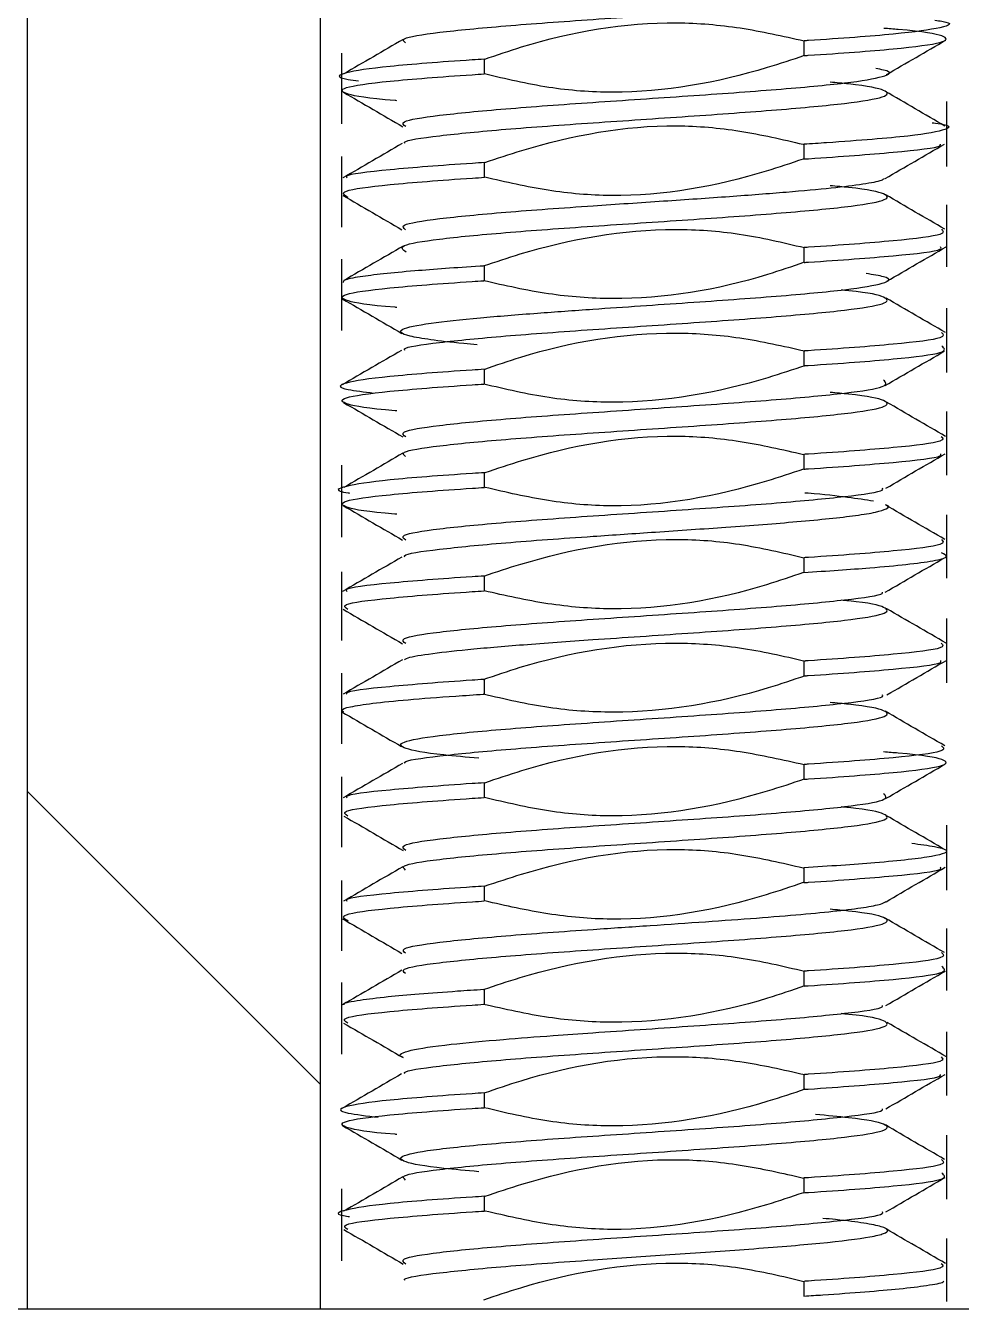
# Model space of a CAD drawing. Header units: millimetres. Extents: x -48 to 1187, y 2 to 839.
# Drawn here: x 116.396 to 118.206, y 366.019 to 368.503 of the extents above; entities that cross this region are included whole.
import ezdxf

# ---------------------------------------------------------------- set-up
doc = ezdxf.new("R2010")
doc.units = ezdxf.units.MM

# ---------------------------------------------------------------- blocks, each defined once
blk = doc.blocks.new('SW_HATCH_1')
at = {"color": 0, "linetype": 'Continuous', "lineweight": 18}
blk.add_line((-38.3283, -7.9644), (-38.8944, -7.3983), dxfattribs=at)

msp = doc.modelspace()

# ---------------------------------------------------------------- linework, layer by layer
at = {"color": 7, "linetype": 'Continuous', "lineweight": 25}
for p, q in [((116.399246, 366.019202), (116.399246, 374.419202)), ((116.965338, 374.409202), (116.965338, 366.019202)), ((117.902046, 368.444822), (117.902046, 368.473343)), ((117.006989, 368.449244), (117.006989, 368.313122)), ((117.282733, 368.437851), (117.282733, 368.40933)), ((118.177789, 368.230252), (118.177789, 368.356121)), ((117.902046, 368.244842), (117.902046, 368.273275)), ((117.006989, 368.24954), (117.006989, 368.113115)), ((117.282733, 368.237845), (117.282733, 368.209271)), ((118.177789, 368.036422), (118.177789, 368.156118)), ((117.902046, 368.044611), (117.902046, 368.073408)), ((117.006989, 368.050956), (117.006989, 367.913101)), ((117.282733, 368.037853), (117.282733, 368.00933)), ((118.177789, 367.8319), (118.177789, 367.956108)), ((117.902046, 367.844832), (117.902046, 367.873355)), ((117.282733, 367.837865), (117.282733, 367.809343)), ((118.177789, 367.632999), (118.177789, 367.756104)), ((117.902046, 367.644804), (117.902046, 367.673326)), ((117.006989, 367.652415), (117.006989, 367.513083)), ((117.282733, 367.637837), (117.282733, 367.609315)), ((118.177789, 367.433557), (118.177789, 367.556082)), ((117.902046, 367.444823), (117.902046, 367.473348)), ((117.006989, 367.446262), (117.006989, 367.313079)), ((117.282733, 367.43796), (117.282733, 367.409287)), ((118.177789, 367.231472), (118.177789, 367.356062)), ((117.902046, 367.24481), (117.902046, 367.273422)), ((117.006989, 367.250154), (117.006989, 367.113078)), ((117.282733, 367.237854), (117.282733, 367.209375)), ((117.902046, 367.04482), (117.902046, 367.073341)), ((117.006989, 367.049713), (117.006989, 366.913077)), ((117.282733, 367.037848), (117.282733, 367.009327)), ((118.177789, 366.830312), (118.177789, 366.956029)), ((117.902046, 366.844846), (117.902046, 366.873269)), ((117.006989, 366.848834), (117.006989, 366.713077)), ((117.282733, 366.837853), (117.282733, 366.80927)), ((118.177789, 366.635763), (118.177789, 366.75604)), ((117.902046, 366.644632), (117.902046, 366.673414)), ((117.006989, 366.651613), (117.006989, 366.513077)), ((117.282733, 366.637871), (117.282733, 366.609338)), ((118.177789, 366.432714), (118.177789, 366.556049)), ((117.902046, 366.444831), (117.902046, 366.473353)), ((117.282733, 366.437863), (117.282733, 366.409341)), ((118.177789, 366.232445), (118.177789, 366.356071)), ((117.902046, 366.244802), (117.902046, 366.273324)), ((117.006989, 366.252296), (117.006989, 366.113076)), ((117.282733, 366.237837), (117.282733, 366.209314)), ((118.177789, 366.034198), (118.177789, 366.156093)), ((117.902046, 366.044837), (117.902046, 366.07336))]:
    msp.add_line(p, q, dxfattribs=at)
for points, knots in [([(117.130706, 368.469639), (117.127707, 368.472211), (117.119851, 368.47895), (117.188448, 368.489856), (117.317328, 368.502356), (117.491102, 368.514856), (117.679349, 368.527356), (117.855084, 368.539856), (117.988903, 368.552356), (118.065614, 368.564263), (118.058631, 368.572004), (118.055407, 368.575578)], [0, 0, 0, 0, 0.07283673, 0.19082914, 0.30882155, 0.42681397, 0.54480638, 0.66279879, 0.78079121, 0.89878362, 1, 1, 1, 1]), ([(117.283926, 368.437886), (117.307642, 368.446024), (117.427178, 368.487042), (117.595546, 368.516303), (117.779932, 368.500916), (117.860964, 368.482586), (117.901989, 368.473306)], [0, 0, 0, 0, 0.11977814, 0.6037246, 0.79937592, 1, 1, 1, 1]), ([(118.15511, 368.513318), (118.159764, 368.512667), (118.194198, 368.507849), (118.174544, 368.498861), (118.088161, 368.486376), (117.97181, 368.47783), (117.904734, 368.473516), (117.902025, 368.473342)], [0, 0, 0, 0, 0.04886077, 0.36152134, 0.67418191, 0.98684248, 1, 1, 1, 1]), ([(117.902141, 368.444828), (117.904796, 368.444999), (117.971825, 368.449309), (118.086414, 368.457852), (118.180575, 368.470337), (118.179445, 368.482841), (118.129894, 368.491917), (118.065587, 368.496827), (118.055852, 368.49757)], [0, 0, 0, 0, 0.0097742, 0.2467621, 0.48375001, 0.72073791, 0.95772581, 1, 1, 1, 1]), ([(117.125957, 368.476057), (117.10684, 368.464932), (117.068591, 368.442671), (117.030299, 368.420437), (117.011145, 368.409316)], [0, 0, 0, 0, 0.499803879, 1, 1, 1, 1]), ([(118.061135, 368.408051), (118.0803, 368.419182), (118.118653, 368.441456), (118.156988, 368.463691), (118.176167, 368.474815)], [0, 0, 0, 0, 0.49970113, 1, 1, 1, 1]), ([(117.283163, 368.437878), (117.275366, 368.437374), (117.203585, 368.432731), (117.086772, 368.423854), (117.006085, 368.411367), (116.993113, 368.402124), (117.032613, 368.397051), (117.039673, 368.396144)], [0, 0, 0, 0, 0.03649222, 0.33593806, 0.63538389, 0.93482972, 1, 1, 1, 1]), ([(117.902311, 368.444797), (117.878525, 368.436872), (117.758794, 368.396982), (117.591004, 368.366121), (117.406133, 368.380382), (117.324868, 368.399607), (117.283687, 368.409348)], [0, 0, 0, 0, 0.11964165, 0.60223085, 0.79843263, 1, 1, 1, 1]), ([(117.113948, 368.357577), (117.112791, 368.357665), (117.056807, 368.361919), (117.010056, 368.37034), (117.000291, 368.382843), (117.088367, 368.39533), (117.203494, 368.404206), (117.275288, 368.408848), (117.283076, 368.409352)], [0, 0, 0, 0, 0.00509158, 0.24647669, 0.48786179, 0.72924689, 0.970632, 1, 1, 1, 1]), ([(117.131101, 368.307342), (117.12703, 368.310511), (117.117607, 368.317847), (117.187966, 368.329349), (117.317422, 368.341849), (117.490982, 368.354349), (117.679467, 368.366849), (117.854465, 368.379349), (117.991034, 368.391849), (118.061376, 368.404349), (118.076052, 368.413621), (118.046095, 368.418725), (118.04059, 368.419663)], [0, 0, 0, 0, 0.0846446, 0.19593216, 0.30721972, 0.41850728, 0.52979484, 0.6410824, 0.75236996, 0.86365753, 0.97494509, 1, 1, 1, 1]), ([(117.129619, 368.274639), (117.129039, 368.275517), (117.125709, 368.280563), (117.190504, 368.289788), (117.317044, 368.302313), (117.491565, 368.314852), (117.679785, 368.32739), (117.855203, 368.339915), (117.990207, 368.352431), (118.065751, 368.364937), (118.065213, 368.377431), (118.021515, 368.386911), (117.964622, 368.392223), (117.952264, 368.393377)], [0, 0, 0, 0, 0.02220069, 0.12760501, 0.23300976, 0.33841489, 0.44380577, 0.54919626, 0.65458635, 0.75997605, 0.86536536, 0.97075428, 1, 1, 1, 1]), ([(117.010487, 368.374057), (117.029658, 368.362926), (117.067977, 368.340679), (117.106288, 368.31839), (117.125432, 368.307253)], [0, 0, 0, 0, 0.50030891, 1, 1, 1, 1]), ([(118.174306, 368.308599), (118.155151, 368.319731), (118.116861, 368.341982), (118.078576, 368.36427), (118.059444, 368.375407)], [0, 0, 0, 0, 0.50027318, 1, 1, 1, 1]), ([(117.284006, 368.237934), (117.307778, 368.245892), (117.427469, 368.285961), (117.595147, 368.317368), (117.779069, 368.301483), (117.859571, 368.282731), (117.900236, 368.273259)], [0, 0, 0, 0, 0.12009322, 0.60467329, 0.80030473, 1, 1, 1, 1]), ([(118.149931, 368.314972), (118.152035, 368.314718), (118.188146, 368.31036), (118.183288, 368.30178), (118.128734, 368.291246), (118.03642, 368.282694), (117.96484, 368.277361), (117.916289, 368.274202), (117.901394, 368.273233)], [0, 0, 0, 0, 0.01821149, 0.31247989, 0.6158567, 0.77176444, 0.92998155, 1, 1, 1, 1]), ([(117.124409, 368.274799), (117.105287, 368.263676), (117.067025, 368.24142), (117.028765, 368.219198), (117.009625, 368.208081)], [0, 0, 0, 0, 0.49974914, 1, 1, 1, 1]), ([(117.901383, 368.244799), (117.904458, 368.244997), (117.971983, 368.249341), (118.082336, 368.25792), (118.168072, 368.26731), (118.166081, 368.272538), (118.165676, 368.273601)], [0, 0, 0, 0, 0.02072013, 0.45496127, 0.88920144, 1, 1, 1, 1]), ([(118.058779, 368.206896), (118.077871, 368.218014), (118.116069, 368.240259), (118.154306, 368.262477), (118.173433, 368.273591)], [0, 0, 0, 0, 0.49980125, 1, 1, 1, 1]), ([(117.283194, 368.237874), (117.275498, 368.237378), (117.203673, 368.232749), (117.092838, 368.223888), (117.011623, 368.214475), (117.016504, 368.20921), (117.017522, 368.208113)], [0, 0, 0, 0, 0.05035153, 0.46989742, 0.88944384, 1, 1, 1, 1]), ([(117.900213, 368.244729), (117.876469, 368.236686), (117.756852, 368.196166), (117.588902, 368.165528), (117.40517, 368.181713), (117.324769, 368.200127), (117.284206, 368.209416)], [0, 0, 0, 0, 0.1201509, 0.60529337, 0.80086636, 1, 1, 1, 1]), ([(117.019955, 368.170258), (117.012521, 368.174427), (116.997654, 368.182763), (117.0893, 368.195265), (117.20373, 368.204154), (117.275529, 368.208804), (117.283267, 368.209306)], [0, 0, 0, 0, 0.32043106, 0.64086287, 0.96129546, 1, 1, 1, 1]), ([(117.13097, 368.107888), (117.127239, 368.110882), (117.118316, 368.118042), (117.18829, 368.129366), (117.317669, 368.141856), (117.476707, 368.153286), (117.628551, 368.163456), (117.757693, 368.1723), (117.86885, 368.180743), (117.957035, 368.188787), (118.017897, 368.196432), (118.051099, 368.202481), (118.055727, 368.205981), (118.057161, 368.207066)], [0, 0, 0, 0, 0.09034708, 0.21608823, 0.34182927, 0.46755496, 0.56084386, 0.65012589, 0.73539756, 0.8166555, 0.89389654, 0.96711763, 1, 1, 1, 1]), ([(117.131851, 368.064842), (117.125791, 368.069009), (117.113669, 368.077342), (117.187182, 368.089848), (117.317365, 368.10234), (117.490769, 368.11489), (117.67928, 368.12723), (117.854739, 368.139666), (117.989941, 368.152116), (118.065666, 368.164602), (118.065289, 368.17712), (118.021651, 368.186643), (117.964731, 368.192004), (117.952336, 368.193171)], [0, 0, 0, 0, 0.09728711, 0.19457428, 0.2918615, 0.38914879, 0.48641344, 0.58371126, 0.68101018, 0.77831019, 0.87561131, 0.97291354, 1, 1, 1, 1]), ([(117.009359, 368.17444), (117.028461, 368.163346), (117.066656, 368.141161), (117.104833, 368.118961), (117.123918, 368.107864)], [0, 0, 0, 0, 0.50011646, 1, 1, 1, 1]), ([(118.174394, 368.108848), (118.155268, 368.119941), (118.117028, 368.142119), (118.07883, 368.164321), (118.059737, 368.175418)], [0, 0, 0, 0, 0.500175759, 1, 1, 1, 1]), ([(117.281134, 368.037793), (117.304908, 368.045768), (117.424597, 368.085917), (117.592704, 368.115503), (117.778542, 368.102643), (117.860695, 368.083263), (117.902552, 368.073389)], [0, 0, 0, 0, 0.11913328, 0.59976264, 0.79608245, 1, 1, 1, 1]), ([(118.167497, 368.108912), (118.171078, 368.105591), (118.17915, 368.098105), (118.084993, 368.086458), (117.971907, 368.077906), (117.904862, 368.073589), (117.902227, 368.07342)], [0, 0, 0, 0, 0.28093486, 0.63325764, 0.9855813, 1, 1, 1, 1]), ([(117.126228, 368.076292), (117.107086, 368.065172), (117.068783, 368.042921), (117.030419, 368.020704), (117.011227, 368.009589)], [0, 0, 0, 0, 0.49974851, 1, 1, 1, 1]), ([(117.902122, 368.044616), (117.904799, 368.044787), (117.971907, 368.049074), (118.082921, 368.057585), (118.170196, 368.067432), (118.166916, 368.073156), (118.166028, 368.074706)], [0, 0, 0, 0, 0.017222071, 0.431689221, 0.84615982, 1, 1, 1, 1]), ([(118.062118, 368.008327), (118.081262, 368.019451), (118.119565, 368.041707), (118.157841, 368.063939), (118.176986, 368.075059)], [0, 0, 0, 0, 0.49981521, 1, 1, 1, 1]), ([(117.282158, 368.037816), (117.279748, 368.037661), (117.230189, 368.034472), (117.131919, 368.027479), (117.047691, 368.018435), (117.010073, 368.010916), (117.01018, 368.007165), (117.010225, 368.005592)], [0, 0, 0, 0, 0.01448307, 0.29780541, 0.65027626, 0.85336593, 1, 1, 1, 1]), ([(117.902242, 368.044852), (117.878534, 368.03668), (117.759033, 367.995491), (117.590465, 367.967156), (117.405064, 367.981269), (117.323114, 367.999824), (117.281337, 368.009283)], [0, 0, 0, 0, 0.119249088, 0.601076471, 0.796638343, 1, 1, 1, 1]), ([(117.113743, 367.957592), (117.112772, 367.957666), (117.056925, 367.961904), (117.010185, 367.97031), (117.000193, 367.982815), (117.088175, 367.995307), (117.203119, 368.004175), (117.274665, 368.008808), (117.282231, 368.009298)], [0, 0, 0, 0, 0.004279721, 0.246061442, 0.487843374, 0.729625517, 0.971407871, 1, 1, 1, 1]), ([(117.269461, 367.885296), (117.260661, 367.886063), (117.223389, 367.889316), (117.177634, 367.894938), (117.136242, 367.902047), (117.119143, 367.908815), (117.123204, 367.917122), (117.168651, 367.926715), (117.265827, 367.937144), (117.377977, 367.94621), (117.514793, 367.955942), (117.679576, 367.966894), (117.854639, 367.97941), (117.990797, 367.991926), (118.06281, 368.004429), (118.073812, 368.014843), (118.034836, 368.021085), (118.021843, 368.023165)], [0, 0, 0, 0, 0.01677179, 0.07103852, 0.12280555, 0.17207138, 0.21883456, 0.30447965, 0.38021312, 0.44599953, 0.5018081, 0.5923734, 0.68295766, 0.7735416, 0.86412522, 0.95470851, 1, 1, 1, 1]), ([(117.129638, 367.874461), (117.128956, 367.875426), (117.125333, 367.880557), (117.190128, 367.889856), (117.316667, 367.902356), (117.491013, 367.914856), (117.679197, 367.927356), (117.854692, 367.939856), (117.989767, 367.952356), (118.065839, 367.964856), (118.064455, 367.977356), (118.027015, 367.986169), (117.978492, 367.990815), (117.97348, 367.991295)], [0, 0, 0, 0, 0.02477403, 0.13176325, 0.23875246, 0.34574168, 0.4527309, 0.55972011, 0.66670933, 0.77369855, 0.88068776, 0.98767698, 1, 1, 1, 1]), ([(117.008413, 367.974197), (117.02764, 367.963063), (117.066073, 367.940808), (117.104509, 367.918516), (117.123716, 367.907376)], [0, 0, 0, 0, 0.50026875, 1, 1, 1, 1]), ([(118.175764, 367.908812), (118.156531, 367.919945), (118.118087, 367.942199), (118.079656, 367.964489), (118.060451, 367.975628)], [0, 0, 0, 0, 0.50026929, 1, 1, 1, 1]), ([(118.167556, 367.908865), (118.17111, 367.905531), (118.179107, 367.898029), (118.084835, 367.886376), (117.971865, 367.877844), (117.905014, 367.873545), (117.902534, 367.873386)], [0, 0, 0, 0, 0.28184267, 0.63413468, 0.9864267, 1, 1, 1, 1]), ([(117.282588, 367.837818), (117.306296, 367.84599), (117.425797, 367.887181), (117.594362, 367.915534), (117.77973, 367.901376), (117.861651, 367.882833), (117.903404, 367.873382)], [0, 0, 0, 0, 0.119265868, 0.601166499, 0.796726115, 1, 1, 1, 1]), ([(117.122864, 367.874494), (117.103712, 367.863365), (117.065394, 367.841099), (117.027103, 367.818858), (117.007949, 367.807734)], [0, 0, 0, 0, 0.49979949, 1, 1, 1, 1]), ([(117.902609, 367.844868), (117.905058, 367.845025), (117.971871, 367.849322), (118.085476, 367.857852), (118.183561, 367.870337), (118.173372, 367.878673), (118.168278, 367.88284)], [0, 0, 0, 0, 0.01252131, 0.34168088, 0.67084044, 1, 1, 1, 1]), ([(118.058682, 367.806442), (118.077838, 367.817567), (118.11617, 367.83983), (118.154558, 367.862056), (118.173762, 367.873176)], [0, 0, 0, 0, 0.4997282, 1, 1, 1, 1]), ([(117.28268, 367.837861), (117.274971, 367.837363), (117.203296, 367.832725), (117.087166, 367.823854), (117.004054, 367.811367), (116.997166, 367.80075), (117.050703, 367.794303), (117.069642, 367.792022)], [0, 0, 0, 0, 0.03285969, 0.30549504, 0.57813039, 0.85076574, 1, 1, 1, 1]), ([(117.903615, 367.844872), (117.87984, 367.8369), (117.760148, 367.796767), (117.592055, 367.767138), (117.406241, 367.780022), (117.324114, 367.799407), (117.282278, 367.809281)], [0, 0, 0, 0, 0.11914767, 0.59982816, 0.7961507, 1, 1, 1, 1]), ([(117.131201, 367.70704), (117.126916, 367.71031), (117.11717, 367.717746), (117.187772, 367.729349), (117.317256, 367.741849), (117.490827, 367.754349), (117.679173, 367.766849), (117.854831, 367.779349), (117.989145, 367.791849), (118.068148, 367.804349), (118.059939, 367.812683), (118.055835, 367.816849)], [0, 0, 0, 0, 0.08932861, 0.20316253, 0.31699646, 0.43083038, 0.5446643, 0.65849823, 0.77233215, 0.88616608, 1, 1, 1, 1]), ([(117.113832, 367.757601), (117.112783, 367.757681), (117.056886, 367.761927), (117.010141, 367.77034), (117.000227, 367.782843), (117.088208, 367.79533), (117.203215, 367.804199), (117.274882, 367.808836), (117.282569, 367.809333)], [0, 0, 0, 0, 0.0046234, 0.24621086, 0.48779833, 0.72938579, 0.97097325, 1, 1, 1, 1]), ([(117.130751, 367.6694), (117.127625, 367.672052), (117.119588, 367.67887), (117.188474, 367.689856), (117.317511, 367.702356), (117.491292, 367.714856), (117.679663, 367.727356), (117.855036, 367.739856), (117.990089, 367.752356), (118.065698, 367.764856), (118.065259, 367.777356), (118.021614, 367.786849), (117.964717, 367.792175), (117.952329, 367.793335)], [0, 0, 0, 0, 0.06418844, 0.16504814, 0.26590784, 0.36676754, 0.46762725, 0.56848695, 0.66934665, 0.77020635, 0.87106606, 0.97192576, 1, 1, 1, 1]), ([(117.010928, 367.773573), (117.030052, 367.762478), (117.068286, 367.740298), (117.106472, 367.718093), (117.125557, 367.706995)], [0, 0, 0, 0, 0.50017933, 1, 1, 1, 1]), ([(118.175684, 367.708006), (118.156579, 367.719106), (118.118379, 367.741299), (118.080186, 367.763509), (118.061095, 367.774612)], [0, 0, 0, 0, 0.50013143, 1, 1, 1, 1]), ([(117.284566, 367.637939), (117.308311, 367.64598), (117.427931, 367.686483), (117.595867, 367.717159), (117.779592, 367.700966), (117.859984, 367.682544), (117.900543, 367.673251)], [0, 0, 0, 0, 0.120156, 0.60530744, 0.80087422, 1, 1, 1, 1]), ([(118.167277, 367.708048), (118.170413, 367.704986), (118.177817, 367.697757), (118.084898, 367.686376), (117.971874, 367.677813), (117.904478, 367.673482), (117.901503, 367.673291)], [0, 0, 0, 0, 0.26419897, 0.62379579, 0.98339262, 1, 1, 1, 1]), ([(117.125853, 367.675686), (117.106768, 367.664572), (117.068585, 367.642338), (117.030363, 367.620127), (117.011245, 367.609018)], [0, 0, 0, 0, 0.49981533, 1, 1, 1, 1]), ([(117.901572, 367.644774), (117.90451, 367.644963), (117.971879, 367.649291), (118.082755, 367.657852), (118.169471, 367.667563), (118.166623, 367.67312), (118.165911, 367.67451)], [0, 0, 0, 0, 0.0191638, 0.43947756, 0.85979131, 1, 1, 1, 1]), ([(118.060327, 367.607846), (118.07944, 367.618964), (118.117685, 367.64121), (118.155934, 367.663425), (118.175067, 367.674537)], [0, 0, 0, 0, 0.499767125, 1, 1, 1, 1]), ([(117.283395, 367.63788), (117.275587, 367.637375), (117.203779, 367.632731), (117.086388, 367.623854), (117.007889, 367.611367), (116.990305, 367.602906), (117.021748, 367.598614), (117.022664, 367.598489)], [0, 0, 0, 0, 0.03870579, 0.3559631, 0.6732204, 0.99047771, 1, 1, 1, 1]), ([(117.900737, 367.644732), (117.876966, 367.636772), (117.757277, 367.596691), (117.589595, 367.565293), (117.405693, 367.581208), (117.325205, 367.599946), (117.28455, 367.60941)], [0, 0, 0, 0, 0.12010169, 0.60472531, 0.80034292, 1, 1, 1, 1]), ([(117.114015, 367.557563), (117.1128, 367.557656), (117.056757, 367.561915), (117.01, 367.57034), (117.000333, 367.582843), (117.088503, 367.59533), (117.203716, 367.604208), (117.275571, 367.608852), (117.283389, 367.609357)], [0, 0, 0, 0, 0.0053498, 0.24664674, 0.48794368, 0.72924063, 0.97053757, 1, 1, 1, 1]), ([(117.131061, 367.50744), (117.127067, 367.510576), (117.117767, 367.517879), (117.188105, 367.529349), (117.317574, 367.541849), (117.491298, 367.554349), (117.679404, 367.566849), (117.855854, 367.579349), (117.986859, 367.591849), (118.056074, 367.601381), (118.054218, 367.606746), (118.053803, 367.607944)], [0, 0, 0, 0, 0.09362354, 0.21799673, 0.34236992, 0.46674311, 0.59111629, 0.71548948, 0.83986267, 0.96423586, 1, 1, 1, 1]), ([(118.036075, 367.582512), (118.020592, 367.585054), (117.989006, 367.590241), (117.93978, 367.595593), (117.905551, 367.598404), (117.903531, 367.59857)], [0, 0, 0, 0, 0.47499129, 0.96900921, 1, 1, 1, 1]), ([(117.01027, 367.574186), (117.029422, 367.563055), (117.067705, 367.540806), (117.105987, 367.51852), (117.125118, 367.507383)], [0, 0, 0, 0, 0.50026935, 1, 1, 1, 1]), ([(117.12962, 367.47451), (117.128983, 367.475434), (117.125473, 367.480527), (117.190285, 367.489797), (117.316733, 367.502313), (117.471649, 367.513438), (117.620367, 367.523474), (117.758881, 367.532918), (117.898526, 367.543574), (117.992912, 367.553261), (118.043768, 367.561567), (118.062977, 367.568278), (118.068103, 367.572968), (118.059741, 367.575422), (118.059348, 367.575538)], [0, 0, 0, 0, 0.027421364, 0.151071233, 0.274721533, 0.398348816, 0.479738108, 0.573248407, 0.678844993, 0.79648866, 0.860134332, 0.926823294, 0.996554001, 1, 1, 1, 1]), ([(118.174082, 367.508731), (118.154911, 367.51986), (118.116594, 367.542104), (118.078291, 367.564389), (118.059151, 367.575525)], [0, 0, 0, 0, 0.50030179, 1, 1, 1, 1]), ([(117.282414, 367.437868), (117.306201, 367.445793), (117.425932, 367.485686), (117.593729, 367.516509), (117.778636, 367.502308), (117.859933, 367.483071), (117.901136, 367.473321)], [0, 0, 0, 0, 0.11962366, 0.60213947, 0.79835041, 1, 1, 1, 1]), ([(118.167434, 367.50875), (118.170983, 367.505465), (118.179035, 367.498013), (118.085162, 367.486407), (117.971962, 367.477844), (117.904627, 367.473515), (117.901718, 367.473328)], [0, 0, 0, 0, 0.27823339, 0.6311505, 0.98406794, 1, 1, 1, 1]), ([(117.123716, 367.474677), (117.104544, 367.463543), (117.066178, 367.441261), (117.027831, 367.41902), (117.008645, 367.407893)], [0, 0, 0, 0, 0.499687242, 1, 1, 1, 1]), ([(117.901629, 367.444797), (117.946422, 367.447819), (118.023445, 367.453015), (118.104204, 367.460536), (118.1564, 367.467559), (118.184062, 367.475097), (118.173292, 367.480295), (118.167729, 367.482979)], [0, 0, 0, 0, 0.237027945, 0.40758666, 0.591609753, 0.789085176, 1, 1, 1, 1]), ([(118.058848, 367.406613), (118.077974, 367.417742), (118.11624, 367.440011), (118.154547, 367.462252), (118.173709, 367.473377)], [0, 0, 0, 0, 0.499791601, 1, 1, 1, 1]), ([(117.282616, 367.437952), (117.275017, 367.437466), (117.203327, 367.432877), (117.09252, 367.424074), (117.011283, 367.414643), (117.016424, 367.409327), (117.01754, 367.408172)], [0, 0, 0, 0, 0.04949283, 0.46687448, 0.88425966, 1, 1, 1, 1]), ([(117.90089, 367.444784), (117.877175, 367.436644), (117.757642, 367.395614), (117.589263, 367.366394), (117.404846, 367.381743), (117.323785, 367.400075), (117.282737, 367.409359)], [0, 0, 0, 0, 0.11976135, 0.60364586, 0.799292, 1, 1, 1, 1]), ([(117.019164, 367.3734), (117.014201, 367.376521), (117.00261, 367.38381), (117.08997, 367.395265), (117.203424, 367.404149), (117.275104, 367.408793), (117.282736, 367.409287)], [0, 0, 0, 0, 0.26104594, 0.60974752, 0.95844997, 1, 1, 1, 1]), ([(117.131214, 367.307146), (117.126855, 367.310462), (117.117024, 367.317942), (117.187922, 367.329545), (117.317572, 367.341979), (117.491323, 367.354314), (117.679416, 367.366867), (117.85614, 367.379359), (117.986282, 367.391866), (118.054545, 367.400948), (118.053669, 367.405862), (118.053536, 367.40661)], [0, 0, 0, 0, 0.09987265, 0.2252623, 0.3506505, 0.4759874, 0.60136188, 0.72673626, 0.85211055, 0.97748475, 1, 1, 1, 1]), ([(117.128476, 367.275684), (117.129495, 367.276688), (117.13334, 367.280471), (117.172674, 367.287191), (117.247739, 367.295998), (117.357518, 367.305273), (117.504082, 367.315756), (117.679114, 367.32735), (117.854537, 367.339842), (117.989727, 367.35234), (118.065842, 367.364839), (118.064441, 367.377341), (118.02708, 367.386144), (117.978668, 367.390782), (117.973773, 367.391251)], [0, 0, 0, 0, 0.02611691, 0.09849379, 0.17488653, 0.25529107, 0.33970312, 0.44771716, 0.55574317, 0.66376926, 0.77179543, 0.87982167, 0.98784798, 1, 1, 1, 1]), ([(117.009952, 367.373531), (117.029099, 367.362429), (117.067384, 367.34023), (117.105623, 367.318014), (117.124737, 367.306909)], [0, 0, 0, 0, 0.50013245, 1, 1, 1, 1]), ([(118.176846, 367.307955), (118.157669, 367.319061), (118.119331, 367.341263), (118.080996, 367.363493), (118.061836, 367.374603)], [0, 0, 0, 0, 0.500206795, 1, 1, 1, 1]), ([(117.281265, 367.23777), (117.304996, 367.245882), (117.42454, 367.28675), (117.593036, 367.315138), (117.779111, 367.302098), (117.861623, 367.283126), (117.90381, 367.273426)], [0, 0, 0, 0, 0.11893993, 0.59917636, 0.79506413, 1, 1, 1, 1]), ([(118.167294, 367.308062), (118.170346, 367.305023), (118.17758, 367.297819), (118.084549, 367.286454), (117.971867, 367.277918), (117.905081, 367.273617), (117.902677, 367.273462)], [0, 0, 0, 0, 0.26371269, 0.62510873, 0.98650561, 1, 1, 1, 1]), ([(117.124684, 367.275817), (117.105555, 367.264714), (117.067284, 367.242501), (117.028964, 367.220309), (117.009797, 367.209209)], [0, 0, 0, 0, 0.49984694, 1, 1, 1, 1]), ([(117.902634, 367.244847), (117.905035, 367.245002), (117.97184, 367.249292), (118.082578, 367.257815), (118.169733, 367.267607), (118.166726, 367.273251), (118.16594, 367.274726)], [0, 0, 0, 0, 0.01559031, 0.43378838, 0.85198693, 1, 1, 1, 1]), ([(118.062272, 367.208155), (118.081428, 367.219263), (118.119754, 367.241485), (118.158079, 367.263686), (118.177248, 367.27479)], [0, 0, 0, 0, 0.49984033, 1, 1, 1, 1]), ([(117.903682, 367.244901), (117.879944, 367.236813), (117.760375, 367.196071), (117.591931, 367.167536), (117.405808, 367.180433), (117.323275, 367.199497), (117.281085, 367.209242)], [0, 0, 0, 0, 0.118928595, 0.59903241, 0.795026294, 1, 1, 1, 1]), ([(117.282206, 367.23782), (117.274576, 367.237326), (117.202896, 367.232683), (117.093151, 367.223801), (117.012905, 367.214762), (117.01658, 367.209888), (117.017112, 367.209182)], [0, 0, 0, 0, 0.05205648, 0.489040428, 0.926023426, 1, 1, 1, 1]), ([(117.01131, 367.175025), (117.009406, 367.176125), (117.003678, 367.179435), (117.02136, 367.185003), (117.06351, 367.19178), (117.132873, 367.198706), (117.20945, 367.204581), (117.263789, 367.208136), (117.28214, 367.209337)], [0, 0, 0, 0, 0.0961628, 0.28921101, 0.48667002, 0.68853871, 0.89481592, 1, 1, 1, 1]), ([(117.272637, 367.085369), (117.248645, 367.087504), (117.177899, 367.093801), (117.121471, 367.10427), (117.116444, 367.116775), (117.18639, 367.129291), (117.317447, 367.141815), (117.490645, 367.154353), (117.678932, 367.166892), (117.855424, 367.179417), (117.986774, 367.191932), (118.056367, 367.201575), (118.054326, 367.207043), (118.05384, 367.208346)], [0, 0, 0, 0, 0.05221751, 0.15398052, 0.2557439, 0.35750766, 0.45927179, 0.56103629, 0.66281424, 0.76459182, 0.86636899, 0.96814577, 1, 1, 1, 1]), ([(117.129452, 367.07543), (117.129092, 367.076072), (117.126398, 367.08088), (117.190803, 367.089856), (117.316735, 367.102356), (117.491284, 367.114856), (117.679412, 367.127356), (117.854853, 367.139856), (117.98994, 367.152356), (118.065637, 367.164856), (118.065313, 367.177356), (118.021726, 367.186853), (117.964821, 367.192184), (117.952394, 367.193348)], [0, 0, 0, 0, 0.01632736, 0.12233362, 0.22833988, 0.33434615, 0.44035241, 0.54635867, 0.65236493, 0.7583712, 0.86437746, 0.97038372, 1, 1, 1, 1]), ([(117.00772, 367.174948), (117.02692, 367.163822), (117.065298, 367.141582), (117.103702, 367.119303), (117.122893, 367.108171)], [0, 0, 0, 0, 0.50029255, 1, 1, 1, 1]), ([(118.174027, 367.109473), (118.154843, 367.120596), (118.11649, 367.142834), (118.078186, 367.165099), (118.059042, 367.176227)], [0, 0, 0, 0, 0.500198341, 1, 1, 1, 1]), ([(117.284089, 367.037896), (117.307808, 367.046023), (117.427353, 367.086984), (117.595672, 367.116436), (117.779922, 367.100883), (117.860828, 367.082562), (117.90175, 367.073295)], [0, 0, 0, 0, 0.11985214, 0.60406684, 0.79973414, 1, 1, 1, 1]), ([(118.167723, 367.109525), (118.171694, 367.105971), (118.180323, 367.098249), (118.085153, 367.086376), (117.971833, 367.077827), (117.904689, 367.073511), (117.901938, 367.073334)], [0, 0, 0, 0, 0.29453754, 0.63989163, 0.98524572, 1, 1, 1, 1]), ([(117.902053, 367.04482), (117.904749, 367.044994), (117.971823, 367.049306), (118.086436, 367.057852), (118.180584, 367.070337), (118.179437, 367.082841), (118.129881, 367.091916), (118.065578, 367.096826), (118.05585, 367.097568)], [0, 0, 0, 0, 0.00992355, 0.24688349, 0.48384343, 0.72080337, 0.95776331, 1, 1, 1, 1]), ([(117.124952, 367.075442), (117.105811, 367.064305), (117.06751, 367.042019), (117.029205, 367.019765), (117.010043, 367.008633)], [0, 0, 0, 0, 0.49975614, 1, 1, 1, 1]), ([(118.059693, 367.007259), (118.078861, 367.018397), (118.117221, 367.040686), (118.155591, 367.062932), (118.174788, 367.074063)], [0, 0, 0, 0, 0.49967358, 1, 1, 1, 1]), ([(117.902066, 367.044785), (117.87828, 367.036861), (117.758551, 366.996972), (117.590794, 366.96595), (117.406084, 366.98049), (117.324954, 366.999655), (117.283871, 367.009359)], [0, 0, 0, 0, 0.11972112, 0.60263804, 0.79878443, 1, 1, 1, 1]), ([(117.283221, 367.03788), (117.275402, 367.037375), (117.203481, 367.032731), (117.093073, 367.023853), (117.012366, 367.014635), (117.01659, 367.009571), (117.017338, 367.008674)], [0, 0, 0, 0, 0.05219165, 0.48004747, 0.90790329, 1, 1, 1, 1]), ([(117.131185, 366.906937), (117.126866, 366.910241), (117.1171, 366.917712), (117.187897, 366.929349), (117.317466, 366.941849), (117.491045, 366.954349), (117.679372, 366.966849), (117.854981, 366.979349), (117.989234, 366.991849), (118.068173, 367.004349), (118.059934, 367.012683), (118.055815, 367.016849)], [0, 0, 0, 0, 0.09018571, 0.20391249, 0.31763928, 0.43136607, 0.54509285, 0.65881964, 0.77254643, 0.88627321, 1, 1, 1, 1]), ([(117.019114, 366.973563), (117.014232, 366.976656), (117.002773, 366.983917), (117.090003, 366.99533), (117.203499, 367.004206), (117.275341, 367.008849), (117.283143, 367.009354)], [0, 0, 0, 0, 0.259134378, 0.608299249, 0.95746412, 1, 1, 1, 1]), ([(117.130795, 366.86915), (117.127569, 366.871857), (117.119375, 366.878731), (117.188441, 366.889786), (117.317588, 366.902313), (117.491417, 366.914853), (117.679823, 366.927393), (117.855217, 366.939919), (117.99015, 366.952435), (118.066001, 366.964941), (118.064288, 366.977435), (118.026896, 366.986211), (117.978631, 366.99082), (117.97391, 366.991271)], [0, 0, 0, 0, 0.066558319, 0.169049872, 0.271541845, 0.374034209, 0.47651105, 0.578987494, 0.681463539, 0.783939186, 0.886414437, 0.98888929, 1, 1, 1, 1]), ([(117.011423, 366.973591), (117.030554, 366.96248), (117.068799, 366.940267), (117.107003, 366.918026), (117.126097, 366.90691)], [0, 0, 0, 0, 0.50021839, 1, 1, 1, 1]), ([(118.175036, 366.9081), (118.155914, 366.919215), (118.117686, 366.941436), (118.079456, 366.963686), (118.06035, 366.974806)], [0, 0, 0, 0, 0.50021635, 1, 1, 1, 1]), ([(118.110092, 366.920924), (118.126281, 366.918825), (118.159248, 366.914551), (118.186369, 366.90607), (118.16344, 366.895524), (118.058598, 366.883892), (117.949927, 366.87652), (117.901412, 366.873228)], [0, 0, 0, 0, 0.13224683, 0.26929564, 0.53534488, 0.79256021, 1, 1, 1, 1]), ([(117.283831, 366.837929), (117.307606, 366.845877), (117.427306, 366.885895), (117.594977, 366.917324), (117.778996, 366.901592), (117.859572, 366.882773), (117.900285, 366.873265)], [0, 0, 0, 0, 0.12004927, 0.60441173, 0.80012151, 1, 1, 1, 1]), ([(117.125494, 366.875462), (117.106424, 366.864364), (117.068271, 366.842163), (117.030078, 366.819983), (117.010974, 366.808889)], [0, 0, 0, 0, 0.49983634, 1, 1, 1, 1]), ([(117.901388, 366.844803), (117.904465, 366.845001), (117.971988, 366.849345), (118.082863, 366.857926), (118.169376, 366.867599), (118.166584, 366.873111), (118.165902, 366.874457)], [0, 0, 0, 0, 0.02013532, 0.44190363, 0.86367095, 1, 1, 1, 1]), ([(118.060402, 366.807848), (118.079481, 366.81895), (118.11765, 366.84116), (118.155834, 366.86335), (118.174933, 366.874448)], [0, 0, 0, 0, 0.49985222, 1, 1, 1, 1]), ([(117.900225, 366.844733), (117.876486, 366.836675), (117.756882, 366.796077), (117.588869, 366.765623), (117.405095, 366.781757), (117.324648, 366.800138), (117.284059, 366.809412)], [0, 0, 0, 0, 0.120123335, 0.60520751, 0.800811109, 1, 1, 1, 1]), ([(117.283131, 366.837878), (117.275452, 366.837384), (117.203638, 366.832757), (117.093359, 366.823901), (117.012654, 366.814755), (117.016645, 366.809756), (117.01731, 366.808923)], [0, 0, 0, 0, 0.05160953, 0.4827015, 0.91379423, 1, 1, 1, 1]), ([(117.019961, 366.770254), (117.012524, 366.774422), (116.997649, 366.782759), (117.08929, 366.795262), (117.20371, 366.804151), (117.275492, 366.808801), (117.283214, 366.809301)], [0, 0, 0, 0, 0.32045609, 0.64091299, 0.96137071, 1, 1, 1, 1]), ([(117.130945, 366.708035), (117.12729, 366.710985), (117.118473, 366.718102), (117.188322, 366.729381), (117.317624, 366.741863), (117.468649, 366.752708), (117.603302, 366.761772), (117.711412, 366.769089), (117.810934, 366.77624), (117.897452, 366.783228), (117.967915, 366.790052), (118.019407, 366.796711), (118.051286, 366.802703), (118.057274, 366.806475), (118.059825, 366.808082)], [0, 0, 0, 0, 0.08820386, 0.21275777, 0.33731147, 0.46184147, 0.53677411, 0.61005897, 0.68169555, 0.75168339, 0.820022, 0.88671092, 0.95174972, 1, 1, 1, 1]), ([(117.130975, 366.668643), (117.127345, 366.671547), (117.118505, 366.678617), (117.187956, 366.689857), (117.317117, 366.702347), (117.490793, 366.714885), (117.679243, 366.727247), (117.854731, 366.739691), (117.989928, 366.752148), (118.065659, 366.764635), (118.065295, 366.77715), (118.021664, 366.78667), (117.964744, 366.792027), (117.952344, 366.793194)], [0, 0, 0, 0, 0.06986239, 0.17010137, 0.27034035, 0.37057934, 0.47081995, 0.57106946, 0.67131996, 0.77157146, 0.87182395, 0.97207744, 1, 1, 1, 1]), ([(117.008916, 366.774694), (117.028053, 366.763571), (117.066313, 366.741333), (117.104588, 366.719068), (117.123718, 366.70794)], [0, 0, 0, 0, 0.50020728, 1, 1, 1, 1]), ([(118.173643, 366.709252), (118.154461, 366.72037), (118.116119, 366.742595), (118.077822, 366.764857), (118.058685, 366.775982)], [0, 0, 0, 0, 0.5002747, 1, 1, 1, 1]), ([(117.28102, 366.637784), (117.30479, 366.645774), (117.424464, 366.686), (117.592629, 366.715394), (117.778572, 366.702621), (117.860836, 366.683266), (117.90278, 366.673398)], [0, 0, 0, 0, 0.119072264, 0.599490257, 0.795790409, 1, 1, 1, 1]), ([(118.167615, 366.709325), (118.171435, 366.705868), (118.179858, 366.698246), (118.085095, 366.686463), (117.971917, 366.677913), (117.904912, 366.673599), (117.902308, 366.673431)], [0, 0, 0, 0, 0.28915264, 0.63753307, 0.98591442, 1, 1, 1, 1]), ([(117.123802, 366.675152), (117.104594, 366.664012), (117.066154, 366.641718), (117.027719, 366.619466), (117.00849, 366.608333)], [0, 0, 0, 0, 0.49968305, 1, 1, 1, 1]), ([(117.902206, 366.644643), (117.904826, 366.64481), (117.971858, 366.649096), (118.085617, 366.657605), (118.183648, 366.670073), (118.17335, 366.678424), (118.168202, 366.682599)], [0, 0, 0, 0, 0.013379187, 0.342250293, 0.671123895, 1, 1, 1, 1]), ([(118.060095, 366.606919), (118.079274, 366.618057), (118.11765, 366.640344), (118.156044, 366.6626), (118.17525, 366.673733)], [0, 0, 0, 0, 0.49976484, 1, 1, 1, 1]), ([(117.902478, 366.644862), (117.878768, 366.636693), (117.759266, 366.59552), (117.590689, 366.56725), (117.40514, 366.581163), (117.323058, 366.599776), (117.281177, 366.609273)], [0, 0, 0, 0, 0.119175126, 0.600672613, 0.796252408, 1, 1, 1, 1]), ([(117.282117, 366.637832), (117.264973, 366.636709), (117.192319, 366.631951), (117.104204, 366.624919), (117.038909, 366.616609), (117.010092, 366.611556), (117.011252, 366.608717), (117.011403, 366.608347)], [0, 0, 0, 0, 0.11461022, 0.48569374, 0.71101243, 0.96235014, 1, 1, 1, 1]), ([(117.019337, 366.573015), (117.013986, 366.576285), (117.001817, 366.583723), (117.089597, 366.595316), (117.203043, 366.604182), (117.274608, 366.608812), (117.282174, 366.609302)], [0, 0, 0, 0, 0.27031254, 0.61479373, 0.9592751, 1, 1, 1, 1]), ([(117.126345, 366.506657), (117.12595, 366.506765), (117.116973, 366.509208), (117.121069, 366.51382), (117.142504, 366.522129), (117.206807, 366.531321), (117.308795, 366.540787), (117.406341, 366.548246), (117.526004, 366.556688), (117.679219, 366.566899), (117.855758, 366.579411), (117.986298, 366.591929), (118.054874, 366.601138), (118.053765, 366.606174), (118.053573, 366.607044)], [0, 0, 0, 0, 0.0032202, 0.07330015, 0.13834736, 0.25286253, 0.34740668, 0.42188501, 0.47622282, 0.60060514, 0.72506456, 0.8495235, 0.97398197, 1, 1, 1, 1]), ([(117.010827, 366.573028), (117.030029, 366.561912), (117.068416, 366.539691), (117.106742, 366.517439), (117.125896, 366.506319)], [0, 0, 0, 0, 0.50022672, 1, 1, 1, 1]), ([(117.129575, 366.474756), (117.128999, 366.475623), (117.125651, 366.480656), (117.190301, 366.489856), (117.316652, 366.502356), (117.491052, 366.514856), (117.679217, 366.527356), (117.854708, 366.539856), (117.989775, 366.552356), (118.06584, 366.564856), (118.064456, 366.577356), (118.027003, 366.58617), (117.978466, 366.590818), (117.97344, 366.591299)], [0, 0, 0, 0, 0.02230557, 0.12956198, 0.23681839, 0.3440748, 0.45133121, 0.55858762, 0.66584403, 0.77310043, 0.88035684, 0.98761325, 1, 1, 1, 1]), ([(118.177584, 366.507544), (118.158412, 366.518665), (118.120084, 366.540898), (118.081726, 366.563157), (118.062555, 366.574283)], [0, 0, 0, 0, 0.5002001, 1, 1, 1, 1]), ([(117.282823, 366.437829), (117.306531, 366.446), (117.426033, 366.487191), (117.594582, 366.51564), (117.779792, 366.501278), (117.861574, 366.482786), (117.903214, 366.473371)], [0, 0, 0, 0, 0.119345358, 0.601586195, 0.797142733, 1, 1, 1, 1]), ([(118.167196, 366.507619), (118.170037, 366.5047), (118.176935, 366.497614), (118.08446, 366.486376), (117.97186, 366.477842), (117.904976, 366.473542), (117.902466, 366.47338)], [0, 0, 0, 0, 0.255668194, 0.620719, 0.985769805, 1, 1, 1, 1]), ([(117.123259, 366.474729), (117.10415, 366.463631), (117.065924, 366.441428), (117.027684, 366.419241), (117.00856, 366.408144)], [0, 0, 0, 0, 0.4998875, 1, 1, 1, 1]), ([(117.902554, 366.444863), (117.905026, 366.445022), (117.971886, 366.449321), (118.082039, 366.457853), (118.168184, 366.467316), (118.166105, 366.472626), (118.165658, 366.47377)], [0, 0, 0, 0, 0.01660296, 0.44899129, 0.88137962, 1, 1, 1, 1]), ([(118.060152, 366.407185), (118.079263, 366.41828), (118.117498, 366.440479), (118.155777, 366.462655), (118.174923, 366.473746)], [0, 0, 0, 0, 0.49983087, 1, 1, 1, 1]), ([(117.903461, 366.444862), (117.879682, 366.436902), (117.759978, 366.396834), (117.591942, 366.367006), (117.406254, 366.380028), (117.324251, 366.39942), (117.282512, 366.409291)], [0, 0, 0, 0, 0.11921742, 0.60015124, 0.79647812, 1, 1, 1, 1]), ([(117.282765, 366.437865), (117.275037, 366.437365), (117.203338, 366.432726), (117.087305, 366.423854), (117.00366, 366.411367), (116.998176, 366.400359), (117.055654, 366.393522), (117.078108, 366.390851)], [0, 0, 0, 0, 0.03211024, 0.29793342, 0.5637566, 0.82957978, 1, 1, 1, 1]), ([(117.113852, 366.357597), (117.112785, 366.357678), (117.056874, 366.361926), (117.010127, 366.37034), (117.000237, 366.382843), (117.088231, 366.39533), (117.203258, 366.404201), (117.274947, 366.408838), (117.282653, 366.409336)], [0, 0, 0, 0, 0.004702117, 0.24625364, 0.487805163, 0.729356686, 0.970908209, 1, 1, 1, 1]), ([(117.272873, 366.285391), (117.248729, 366.287544), (117.177853, 366.293863), (117.121405, 366.304349), (117.116496, 366.316849), (117.186515, 366.329349), (117.317608, 366.341849), (117.490813, 366.354349), (117.679011, 366.366849), (117.855599, 366.379349), (117.986299, 366.391849), (118.055113, 366.401149), (118.053843, 366.406282), (118.053603, 366.407249)], [0, 0, 0, 0, 0.0529957, 0.15557436, 0.25815302, 0.36073167, 0.46331033, 0.56588899, 0.66846764, 0.7710463, 0.87362496, 0.97620361, 1, 1, 1, 1]), ([(117.130759, 366.269365), (117.127613, 366.272029), (117.119545, 366.278859), (117.188468, 366.289856), (117.317524, 366.302356), (117.491308, 366.314856), (117.679692, 366.327356), (117.855044, 366.339856), (117.990171, 366.352356), (118.065476, 366.364856), (118.066114, 366.377356), (118.014806, 366.387772), (117.946641, 366.394022), (117.92392, 366.396106)], [0, 0, 0, 0, 0.06304426, 0.16167118, 0.2602981, 0.35892502, 0.45755194, 0.55617886, 0.65480578, 0.7534327, 0.85205962, 0.95068654, 1, 1, 1, 1]), ([(117.008969, 366.374696), (117.028128, 366.363581), (117.066427, 366.341364), (117.104728, 366.319113), (117.123869, 366.307993)], [0, 0, 0, 0, 0.5002561, 1, 1, 1, 1]), ([(118.173755, 366.309161), (118.154626, 366.320272), (118.116381, 366.342487), (118.078179, 366.364725), (118.059084, 366.375839)], [0, 0, 0, 0, 0.50016604, 1, 1, 1, 1]), ([(117.284547, 366.237942), (117.308297, 366.245968), (117.427928, 366.286395), (117.595806, 366.317239), (117.77951, 366.301023), (117.859876, 366.282563), (117.900424, 366.273249)], [0, 0, 0, 0, 0.12017234, 0.6053359, 0.8008781, 1, 1, 1, 1]), ([(118.167581, 366.309192), (118.171396, 366.305749), (118.17983, 366.298138), (118.085263, 366.286376), (117.971881, 366.277811), (117.904459, 366.273479), (117.90146, 366.273286)], [0, 0, 0, 0, 0.28760243, 0.63569784, 0.98379324, 1, 1, 1, 1]), ([(117.125813, 366.27564), (117.106686, 366.264504), (117.068411, 366.24222), (117.030117, 366.219973), (117.01096, 366.208843)], [0, 0, 0, 0, 0.49972781, 1, 1, 1, 1]), ([(117.901518, 366.244768), (117.904484, 366.244959), (117.971864, 366.249289), (118.085784, 366.257852), (118.183679, 366.270337), (118.173347, 366.278673), (118.16818, 366.28284)], [0, 0, 0, 0, 0.015117982, 0.343411988, 0.671705994, 1, 1, 1, 1]), ([(118.059758, 366.207507), (118.078899, 366.218645), (118.117204, 366.240933), (118.155505, 366.263181), (118.174667, 366.274312)], [0, 0, 0, 0, 0.49969593, 1, 1, 1, 1]), ([(117.283389, 366.237878), (117.275587, 366.237374), (117.203783, 366.232731), (117.086388, 366.223854), (117.007901, 366.211367), (116.990288, 366.20291), (117.021688, 366.198623), (117.022572, 366.198502)], [0, 0, 0, 0, 0.03868557, 0.35605679, 0.67342801, 0.99079923, 1, 1, 1, 1]), ([(117.900586, 366.244728), (117.876819, 366.236757), (117.75714, 366.196616), (117.589438, 366.165278), (117.405613, 366.181311), (117.325182, 366.199985), (117.284568, 366.209414)], [0, 0, 0, 0, 0.12013546, 0.60494066, 0.80050923, 1, 1, 1, 1]), ([(117.019117, 366.173486), (117.014193, 366.176605), (117.002691, 366.183891), (117.0901, 366.19533), (117.203692, 366.204207), (117.275577, 366.208851), (117.283396, 366.209356)], [0, 0, 0, 0, 0.26070606, 0.60909604, 0.957486021, 1, 1, 1, 1]), ([(117.131197, 366.1068), (117.126807, 366.11015), (117.116956, 366.117666), (117.187967, 366.129349), (117.317627, 366.141849), (117.491314, 366.154349), (117.679424, 366.166849), (117.855924, 366.179349), (117.986724, 366.191849), (118.055679, 366.201269), (118.054067, 366.206522), (118.053734, 366.207608)], [0, 0, 0, 0, 0.09968454, 0.22368316, 0.34768178, 0.4716804, 0.59567902, 0.71967763, 0.84367625, 0.96767487, 1, 1, 1, 1]), ([(117.011324, 366.173553), (117.030469, 366.16243), (117.068743, 366.140193), (117.106983, 366.117926), (117.126094, 366.106798)], [0, 0, 0, 0, 0.50022801, 1, 1, 1, 1]), ([(117.129558, 366.074759), (117.129003, 366.075602), (117.125704, 366.080613), (117.190359, 366.0898), (117.316671, 366.102317), (117.480335, 366.114067), (117.646409, 366.125205), (117.802454, 366.136016), (117.942384, 366.147492), (118.024338, 366.15752), (118.058844, 366.165825), (118.06671, 366.172331), (118.0545, 366.179004), (118.019793, 366.185847), (117.979905, 366.191259), (117.946492, 366.19439), (117.938021, 366.195184)], [0, 0, 0, 0, 0.02097712, 0.12466545, 0.22835411, 0.3320431, 0.41606818, 0.5057264, 0.60100744, 0.70190036, 0.75470771, 0.80893522, 0.86458251, 0.92164918, 0.98013483, 1, 1, 1, 1]), ([(118.17528, 366.108063), (118.156121, 366.119189), (118.117824, 366.141427), (118.079517, 366.163704), (118.060375, 366.174837)], [0, 0, 0, 0, 0.50029517, 1, 1, 1, 1]), ([(117.282173, 366.037855), (117.305959, 366.045784), (117.42569, 366.085691), (117.593525, 366.116332), (117.778596, 366.102404), (117.860033, 366.083116), (117.901341, 366.073332)], [0, 0, 0, 0, 0.11954162, 0.60172634, 0.79797805, 1, 1, 1, 1]), ([(118.167261, 366.108097), (118.170418, 366.105034), (118.177868, 366.097804), (118.08493, 366.086418), (117.971953, 366.077855), (117.904659, 366.073528), (117.901792, 366.073344)], [0, 0, 0, 0, 0.26452478, 0.62425641, 0.98398851, 1, 1, 1, 1]), ([(117.901696, 366.044815), (117.913963, 366.045613), (117.986313, 366.050319), (118.075134, 366.057243), (118.142265, 366.065546), (118.17072, 366.070474), (118.171889, 366.073258), (118.172108, 366.073781)], [0, 0, 0, 0, 0.082901921, 0.488946389, 0.711223857, 0.945748782, 1, 1, 1, 1])]:
    msp.add_open_spline(points, degree=3, knots=knots, dxfattribs=at)
msp.add_open_spline([(134.392389, 366.019202), (133.572086, 366.019202), (131.931479, 366.019202), (129.512676, 366.019202), (127.177365, 366.019202), (124.965508, 366.019202), (122.914939, 366.019202), (121.060784, 366.019202), (119.434617, 366.019202), (118.064827, 366.019202), (116.972747, 366.019202), (116.184911, 366.019202), (115.685514, 366.019202), (115.623431, 366.019202), (115.592389, 366.019202)], degree=3, dxfattribs=at)

# ---------------------------------------------------------------- block references
at = {"color": 7, "linetype": 'Continuous', "lineweight": 18}
msp.add_blockref('SW_HATCH_1', (155.29367, 374.419203), dxfattribs=at)

doc.saveas('drawing.dxf')
